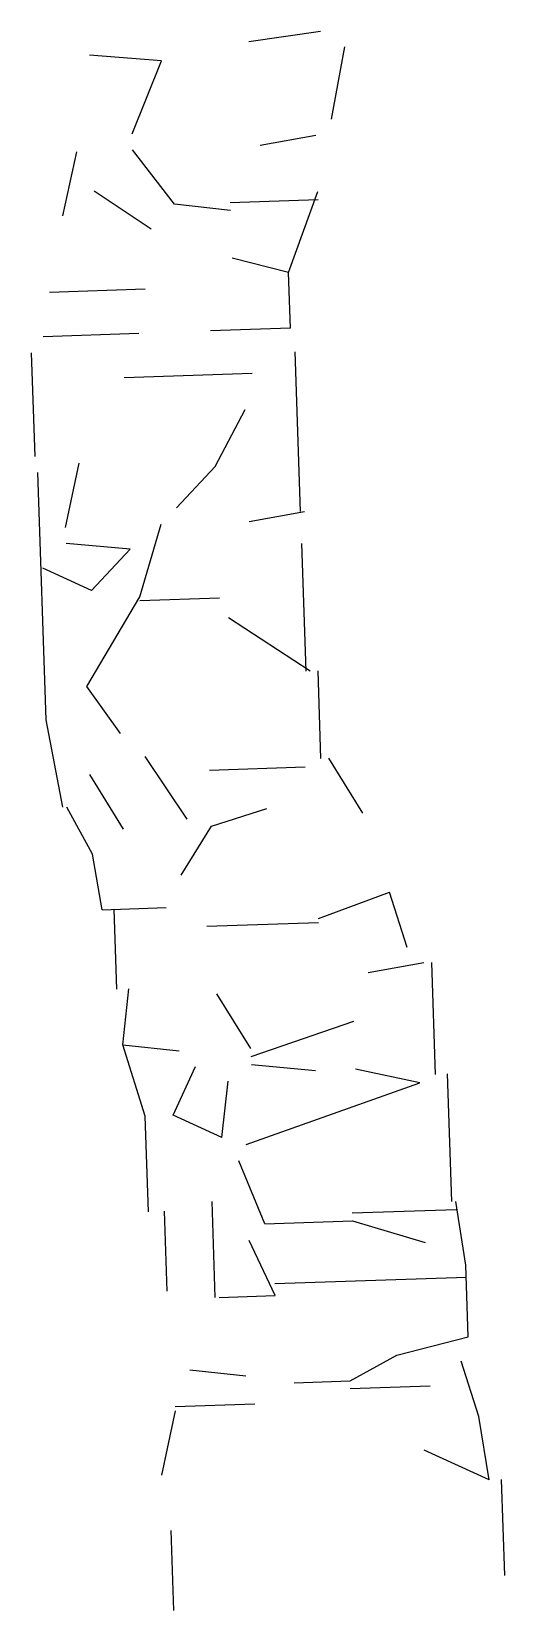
# Model space of a CAD drawing. Header units: metres. Extents: x 10 to 239, y 2 to 253.
# Drawn here: x 16.24 to 16.56, y 180.713 to 181.78 of the extents above; entities that cross this region are included whole.
import ezdxf

# ---------------------------------------------------------------- set-up
doc = ezdxf.new("R2010")
doc.units = ezdxf.units.M
doc.header["$MEASUREMENT"] = 0
doc.layers.add('bloques ARBOLES', color=7, linetype='Continuous', true_color=0xb8d897)

# ---------------------------------------------------------------- blocks, each defined once
blk = doc.blocks.new('arb-alz-77')
at = {"layer": 'bloques ARBOLES', "linetype": 'Continuous'}
for p, q in [((-0.0088, 2.1414), (-0.1204, 2.1252)), ((0.0083, 2.005), (0.0294, 2.1178)), ((0.0083, 2.005), (0.0294, 2.1178)), ((0.0083, 2.005), (0.0294, 2.1178)), ((0.0083, 2.005), (0.0294, 2.1178)), ((0.0083, 2.005), (0.0294, 2.1178)), ((0.0083, 2.005), (0.0294, 2.1178)), ((-0.2564, 2.0956), (-0.3687, 2.1044)), ((-0.2564, 2.0956), (-0.3687, 2.1044)), ((-0.2564, 2.0956), (-0.3687, 2.1044)), ((-0.2564, 2.0956), (-0.3687, 2.1044)), ((-0.2564, 2.0956), (-0.3687, 2.1044)), ((-0.3024, 1.982), (-0.2564, 2.0956)), ((-0.3024, 1.982), (-0.2564, 2.0956)), ((-0.3024, 1.982), (-0.2564, 2.0956)), ((-0.0158, 1.9792), (-0.1025, 1.9638)), ((-0.0158, 1.9792), (-0.1025, 1.9638)), ((-0.0158, 1.9792), (-0.1025, 1.9638)), ((-0.0158, 1.9792), (-0.1025, 1.9638)), ((-0.0158, 1.9792), (-0.1025, 1.9638)), ((-0.0158, 1.9792), (-0.1025, 1.9638)), ((-0.4101, 1.8539), (-0.3887, 1.9541)), ((-0.4101, 1.8539), (-0.3887, 1.9541)), ((-0.4101, 1.8539), (-0.3887, 1.9541)), ((-0.4101, 1.8539), (-0.3887, 1.9541)), ((-0.4101, 1.8539), (-0.3887, 1.9541)), ((-0.2364, 1.8721), (-0.3015, 1.9571)), ((-0.2364, 1.8721), (-0.3015, 1.9571)), ((-0.2364, 1.8721), (-0.3015, 1.9571)), ((-0.2725, 1.8336), (-0.3617, 1.8928)), ((-0.2725, 1.8336), (-0.3617, 1.8928)), ((-0.2725, 1.8336), (-0.3617, 1.8928)), ((-0.2725, 1.8336), (-0.3617, 1.8928)), ((-0.1489, 1.8626), (-0.2364, 1.8721)), ((-0.1489, 1.8626), (-0.2364, 1.8721)), ((-0.1489, 1.8626), (-0.2364, 1.8721)), ((-0.1489, 1.8626), (-0.2364, 1.8721)), ((-0.1492, 1.875), (-0.0125, 1.8796)), ((-0.1492, 1.875), (-0.0125, 1.8796)), ((-0.1492, 1.875), (-0.0125, 1.8796)), ((-0.1492, 1.875), (-0.0125, 1.8796)), ((-0.1492, 1.875), (-0.0125, 1.8796)), ((-0.1492, 1.875), (-0.0125, 1.8796)), ((-0.1492, 1.875), (-0.0125, 1.8796)), ((-0.1492, 1.875), (-0.0125, 1.8796)), ((-0.1492, 1.875), (-0.0125, 1.8796)), ((-0.1492, 1.875), (-0.0125, 1.8796)), ((-0.0585, 1.766), (-0.0129, 1.8921)), ((-0.0585, 1.766), (-0.0129, 1.8921)), ((-0.0585, 1.766), (-0.0129, 1.8921)), ((-0.0585, 1.766), (-0.0129, 1.8921)), ((-0.0585, 1.766), (-0.0129, 1.8921)), ((-0.0585, 1.766), (-0.0129, 1.8921)), ((-0.0585, 1.766), (-0.0129, 1.8921)), ((-0.0585, 1.766), (-0.0129, 1.8921)), ((-0.0585, 1.766), (-0.1463, 1.788)), ((-0.0555, 1.679), (-0.0585, 1.766)), ((-0.2818, 1.7398), (-0.4311, 1.7347)), ((-0.2818, 1.7398), (-0.4311, 1.7347)), ((-0.2818, 1.7398), (-0.4311, 1.7347)), ((-0.2818, 1.7398), (-0.4311, 1.7347)), ((-0.2818, 1.7398), (-0.4311, 1.7347)), ((-0.2818, 1.7398), (-0.4311, 1.7347)), ((-0.2818, 1.7398), (-0.4311, 1.7347)), ((-0.2818, 1.7398), (-0.4311, 1.7347)), ((-0.2818, 1.7398), (-0.4311, 1.7347)), ((-0.0555, 1.679), (-0.1799, 1.6748)), ((-0.0555, 1.679), (-0.1799, 1.6748)), ((-0.0555, 1.679), (-0.1799, 1.6748)), ((-0.0555, 1.679), (-0.1799, 1.6748)), ((-0.0555, 1.679), (-0.1799, 1.6748)), ((-0.0555, 1.679), (-0.1799, 1.6748)), ((-0.4412, 1.6659), (-0.2919, 1.671)), ((-0.4412, 1.6659), (-0.2919, 1.671)), ((-0.4412, 1.6659), (-0.2919, 1.671)), ((-0.4412, 1.6659), (-0.2919, 1.671)), ((-0.4535, 1.4787), (-0.459, 1.6404)), ((-0.4535, 1.4787), (-0.459, 1.6404)), ((-0.4535, 1.4787), (-0.459, 1.6404)), ((-0.4535, 1.4787), (-0.459, 1.6404)), ((-0.0396, 1.3931), (-0.048, 1.6419)), ((-0.0396, 1.3931), (-0.048, 1.6419)), ((-0.0396, 1.3931), (-0.048, 1.6419)), ((-0.0396, 1.3931), (-0.048, 1.6419)), ((-0.0396, 1.3931), (-0.048, 1.6419)), ((-0.0396, 1.3931), (-0.048, 1.6419)), ((-0.0396, 1.3931), (-0.048, 1.6419)), ((-0.0396, 1.3931), (-0.048, 1.6419)), ((-0.0396, 1.3931), (-0.048, 1.6419)), ((-0.0396, 1.3931), (-0.048, 1.6419)), ((-0.1154, 1.6085), (-0.3145, 1.6017)), ((-0.1154, 1.6085), (-0.3145, 1.6017)), ((-0.1154, 1.6085), (-0.3145, 1.6017)), ((-0.1154, 1.6085), (-0.3145, 1.6017)), ((-0.1154, 1.6085), (-0.3145, 1.6017)), ((-0.1154, 1.6085), (-0.3145, 1.6017)), ((-0.1154, 1.6085), (-0.3145, 1.6017)), ((-0.1154, 1.6085), (-0.3145, 1.6017)), ((-0.1154, 1.6085), (-0.3145, 1.6017)), ((-0.1154, 1.6085), (-0.3145, 1.6017)), ((-0.1154, 1.6085), (-0.3145, 1.6017)), ((-0.1727, 1.4633), (-0.1259, 1.5521)), ((-0.1727, 1.4633), (-0.1259, 1.5521)), ((-0.1727, 1.4633), (-0.1259, 1.5521)), ((-0.1727, 1.4633), (-0.1259, 1.5521)), ((-0.1727, 1.4633), (-0.1259, 1.5521)), ((-0.1727, 1.4633), (-0.1259, 1.5521)), ((-0.1727, 1.4633), (-0.1259, 1.5521)), ((-0.1727, 1.4633), (-0.1259, 1.5521)), ((-0.4365, 1.0682), (-0.4495, 1.4539)), ((-0.4365, 1.0682), (-0.4495, 1.4539)), ((-0.4365, 1.0682), (-0.4495, 1.4539)), ((-0.4365, 1.0682), (-0.4495, 1.4539)), ((-0.4365, 1.0682), (-0.4495, 1.4539)), ((-0.4365, 1.0682), (-0.4495, 1.4539)), ((-0.4061, 1.3681), (-0.3847, 1.4685)), ((-0.4061, 1.3681), (-0.3847, 1.4685)), ((-0.4061, 1.3681), (-0.3847, 1.4685)), ((-0.4061, 1.3681), (-0.3847, 1.4685)), ((-0.4061, 1.3681), (-0.3847, 1.4685)), ((-0.4061, 1.3681), (-0.3847, 1.4685)), ((-0.4061, 1.3681), (-0.3847, 1.4685)), ((-0.4061, 1.3681), (-0.3847, 1.4685)), ((-0.4061, 1.3681), (-0.3847, 1.4685)), ((-0.4061, 1.3681), (-0.3847, 1.4685)), ((-0.4061, 1.3681), (-0.3847, 1.4685)), ((-0.4061, 1.3681), (-0.3847, 1.4685)), ((-0.4061, 1.3681), (-0.3847, 1.4685)), ((-0.4061, 1.3681), (-0.3847, 1.4685)), ((-0.4061, 1.3681), (-0.3847, 1.4685)), ((-0.2329, 1.399), (-0.1727, 1.4633)), ((-0.2329, 1.399), (-0.1727, 1.4633)), ((-0.2329, 1.399), (-0.1727, 1.4633)), ((-0.2329, 1.399), (-0.1727, 1.4633)), ((-0.2329, 1.399), (-0.1727, 1.4633)), ((-0.12, 1.3778), (-0.0334, 1.3933)), ((-0.12, 1.3778), (-0.0334, 1.3933)), ((-0.12, 1.3778), (-0.0334, 1.3933)), ((-0.12, 1.3778), (-0.0334, 1.3933)), ((-0.12, 1.3778), (-0.0334, 1.3933)), ((-0.2904, 1.2599), (-0.2569, 1.3732)), ((-0.2904, 1.2599), (-0.2569, 1.3732)), ((-0.2904, 1.2599), (-0.2569, 1.3732)), ((-0.2904, 1.2599), (-0.2569, 1.3732)), ((-0.2904, 1.2599), (-0.2569, 1.3732)), ((-0.2904, 1.2599), (-0.2569, 1.3732)), ((-0.2904, 1.2599), (-0.2569, 1.3732)), ((-0.2904, 1.2599), (-0.2569, 1.3732)), ((-0.2904, 1.2599), (-0.2569, 1.3732)), ((-0.2904, 1.2599), (-0.2569, 1.3732)), ((-0.2904, 1.2599), (-0.2569, 1.3732)), ((-0.2904, 1.2599), (-0.2569, 1.3732)), ((-0.3055, 1.3342), (-0.4053, 1.3433)), ((-0.3055, 1.3342), (-0.4053, 1.3433)), ((-0.3055, 1.3342), (-0.3655, 1.2699)), ((-0.3055, 1.3342), (-0.3655, 1.2699)), ((-0.3055, 1.3342), (-0.3655, 1.2699)), ((-0.3055, 1.3342), (-0.3655, 1.2699)), ((-0.3055, 1.3342), (-0.3655, 1.2699)), ((-0.3055, 1.3342), (-0.3655, 1.2699)), ((-0.0311, 1.1441), (-0.0379, 1.3433)), ((-0.0311, 1.1441), (-0.0379, 1.3433)), ((-0.0311, 1.1441), (-0.0379, 1.3433)), ((-0.0311, 1.1441), (-0.0379, 1.3433)), ((-0.0311, 1.1441), (-0.0379, 1.3433)), ((-0.0311, 1.1441), (-0.0379, 1.3433)), ((-0.0311, 1.1441), (-0.0379, 1.3433)), ((-0.3655, 1.2699), (-0.4414, 1.3047)), ((-0.3655, 1.2699), (-0.4414, 1.3047)), ((-0.3655, 1.2699), (-0.4414, 1.3047)), ((-0.3655, 1.2699), (-0.4414, 1.3047)), ((-0.3655, 1.2699), (-0.4414, 1.3047)), ((-0.3655, 1.2699), (-0.4414, 1.3047)), ((-0.3729, 1.1202), (-0.2904, 1.2599)), ((-0.3729, 1.1202), (-0.2904, 1.2599)), ((-0.3729, 1.1202), (-0.2904, 1.2599)), ((-0.3729, 1.1202), (-0.2904, 1.2599)), ((-0.3729, 1.1202), (-0.2904, 1.2599)), ((-0.3729, 1.1202), (-0.2904, 1.2599)), ((-0.3729, 1.1202), (-0.2904, 1.2599)), ((-0.1659, 1.258), (-0.2902, 1.2538)), ((-0.1659, 1.258), (-0.2902, 1.2538)), ((-0.1659, 1.258), (-0.2902, 1.2538)), ((-0.1659, 1.258), (-0.2902, 1.2538)), ((-0.1659, 1.258), (-0.2902, 1.2538)), ((-0.1659, 1.258), (-0.2902, 1.2538)), ((-0.1659, 1.258), (-0.2902, 1.2538)), ((-0.025, 1.1444), (-0.1523, 1.2273)), ((-0.025, 1.1444), (-0.1523, 1.2273)), ((-0.025, 1.1444), (-0.1523, 1.2273)), ((-0.0079, 1.0079), (-0.0125, 1.1448)), ((-0.0079, 1.0079), (-0.0125, 1.1448)), ((-0.0079, 1.0079), (-0.0125, 1.1448)), ((-0.0079, 1.0079), (-0.0125, 1.1448)), ((-0.0079, 1.0079), (-0.0125, 1.1448)), ((-0.0079, 1.0079), (-0.0125, 1.1448)), ((-0.3206, 1.0472), (-0.3729, 1.1202)), ((-0.3206, 1.0472), (-0.3729, 1.1202)), ((-0.3206, 1.0472), (-0.3729, 1.1202)), ((-0.3206, 1.0472), (-0.3729, 1.1202)), ((-0.4101, 0.932), (-0.4365, 1.0682)), ((-0.4101, 0.932), (-0.4365, 1.0682)), ((-0.2165, 0.9137), (-0.282, 1.0111)), ((-0.2165, 0.9137), (-0.282, 1.0111)), ((-0.2165, 0.9137), (-0.282, 1.0111)), ((-0.2165, 0.9137), (-0.282, 1.0111)), ((-0.2165, 0.9137), (-0.282, 1.0111)), ((-0.2165, 0.9137), (-0.282, 1.0111)), ((-0.0324, 0.9946), (-0.1817, 0.9896)), ((-0.0324, 0.9946), (-0.1817, 0.9896)), ((-0.0324, 0.9946), (-0.1817, 0.9896)), ((-0.0324, 0.9946), (-0.1817, 0.9896)), ((0.0573, 0.9229), (0.0045, 1.0084)), ((0.0573, 0.9229), (0.0045, 1.0084)), ((0.0573, 0.9229), (0.0045, 1.0084)), ((-0.3156, 0.898), (-0.3683, 0.9833)), ((-0.3156, 0.898), (-0.3683, 0.9833)), ((-0.3156, 0.898), (-0.3683, 0.9833)), ((-0.3156, 0.898), (-0.3683, 0.9833)), ((-0.3156, 0.898), (-0.3683, 0.9833)), ((-0.3641, 0.8589), (-0.4039, 0.9323)), ((-0.3641, 0.8589), (-0.4039, 0.9323)), ((-0.3641, 0.8589), (-0.4039, 0.9323)), ((-0.3641, 0.8589), (-0.4039, 0.9323)), ((-0.3641, 0.8589), (-0.4039, 0.9323)), ((-0.3641, 0.8589), (-0.4039, 0.9323)), ((-0.3641, 0.8589), (-0.4039, 0.9323)), ((-0.3641, 0.8589), (-0.4039, 0.9323)), ((-0.3641, 0.8589), (-0.4039, 0.9323)), ((-0.3641, 0.8589), (-0.4039, 0.9323)), ((-0.1787, 0.9025), (-0.0925, 0.9303)), ((-0.1787, 0.9025), (-0.0925, 0.9303)), ((-0.1787, 0.9025), (-0.0925, 0.9303)), ((-0.1787, 0.9025), (-0.0925, 0.9303)), ((-0.1787, 0.9025), (-0.0925, 0.9303)), ((-0.1787, 0.9025), (-0.0925, 0.9303)), ((-0.1787, 0.9025), (-0.0925, 0.9303)), ((-0.1787, 0.9025), (-0.0925, 0.9303)), ((-0.1787, 0.9025), (-0.0925, 0.9303)), ((-0.1787, 0.9025), (-0.0925, 0.9303)), ((-0.2259, 0.8262), (-0.1787, 0.9025)), ((-0.2259, 0.8262), (-0.1787, 0.9025)), ((-0.2259, 0.8262), (-0.1787, 0.9025)), ((-0.2259, 0.8262), (-0.1787, 0.9025)), ((-0.3488, 0.7721), (-0.3641, 0.8589)), ((-0.3488, 0.7721), (-0.3641, 0.8589)), ((-0.3488, 0.7721), (-0.3641, 0.8589)), ((-0.3488, 0.7721), (-0.3641, 0.8589)), ((-0.3488, 0.7721), (-0.3641, 0.8589)), ((-0.3488, 0.7721), (-0.3641, 0.8589)), ((-0.012, 0.7587), (0.0987, 0.7998)), ((-0.012, 0.7587), (0.0987, 0.7998)), ((-0.012, 0.7587), (0.0987, 0.7998)), ((-0.012, 0.7587), (0.0987, 0.7998)), ((-0.012, 0.7587), (0.0987, 0.7998)), ((0.1266, 0.7136), (0.0987, 0.7998)), ((0.1266, 0.7136), (0.0987, 0.7998)), ((0.1266, 0.7136), (0.0987, 0.7998)), ((0.1266, 0.7136), (0.0987, 0.7998)), ((0.1266, 0.7136), (0.0987, 0.7998)), ((0.1266, 0.7136), (0.0987, 0.7998)), ((0.1266, 0.7136), (0.0987, 0.7998)), ((0.1266, 0.7136), (0.0987, 0.7998)), ((0.1266, 0.7136), (0.0987, 0.7998)), ((0.1266, 0.7136), (0.0987, 0.7998)), ((0.1266, 0.7136), (0.0987, 0.7998)), ((-0.3488, 0.7721), (-0.2492, 0.7756)), ((-0.3488, 0.7721), (-0.2492, 0.7756)), ((-0.3488, 0.7721), (-0.2492, 0.7756)), ((-0.3488, 0.7721), (-0.2492, 0.7756)), ((-0.3488, 0.7721), (-0.2492, 0.7756)), ((-0.3259, 0.6484), (-0.3301, 0.7728)), ((-0.3259, 0.6484), (-0.3301, 0.7728)), ((-0.3259, 0.6484), (-0.3301, 0.7728)), ((-0.3259, 0.6484), (-0.3301, 0.7728)), ((-0.3259, 0.6484), (-0.3301, 0.7728)), ((-0.3259, 0.6484), (-0.3301, 0.7728)), ((-0.1859, 0.7465), (-0.0118, 0.7524)), ((-0.1859, 0.7465), (-0.0118, 0.7524)), ((0.1522, 0.6895), (0.0656, 0.6741)), ((0.1522, 0.6895), (0.0656, 0.6741)), ((0.1522, 0.6895), (0.0656, 0.6741)), ((0.1707, 0.5157), (0.1648, 0.69)), ((0.1707, 0.5157), (0.1648, 0.69)), ((0.1707, 0.5157), (0.1648, 0.69)), ((0.1707, 0.5157), (0.1648, 0.69)), ((0.1707, 0.5157), (0.1648, 0.69)), ((0.1707, 0.5157), (0.1648, 0.69)), ((0.1707, 0.5157), (0.1648, 0.69)), ((0.1707, 0.5157), (0.1648, 0.69)), ((0.1707, 0.5157), (0.1648, 0.69)), ((0.1707, 0.5157), (0.1648, 0.69)), ((0.1707, 0.5157), (0.1648, 0.69)), ((0.1707, 0.5157), (0.1648, 0.69)), ((0.1707, 0.5157), (0.1648, 0.69)), ((0.1707, 0.5157), (0.1648, 0.69)), ((0.1707, 0.5157), (0.1648, 0.69)), ((0.1707, 0.5157), (0.1648, 0.69)), ((0.1707, 0.5157), (0.1648, 0.69)), ((0.1707, 0.5157), (0.1648, 0.69)), ((0.1707, 0.5157), (0.1648, 0.69)), ((0.1707, 0.5157), (0.1648, 0.69)), ((0.1707, 0.5157), (0.1648, 0.69)), ((0.1707, 0.5157), (0.1648, 0.69)), ((0.1707, 0.5157), (0.1648, 0.69)), ((0.1707, 0.5157), (0.1648, 0.69)), ((0.1707, 0.5157), (0.1648, 0.69)), ((0.1707, 0.5157), (0.1648, 0.69)), ((0.1707, 0.5157), (0.1648, 0.69)), ((0.1707, 0.5157), (0.1648, 0.69)), ((0.1707, 0.5157), (0.1648, 0.69)), ((-0.3166, 0.5616), (-0.3072, 0.649)), ((-0.3166, 0.5616), (-0.3072, 0.649)), ((-0.3166, 0.5616), (-0.3072, 0.649)), ((-0.1172, 0.5558), (-0.17, 0.6413)), ((-0.1172, 0.5558), (-0.17, 0.6413)), ((-0.1169, 0.5434), (0.0433, 0.5987)), ((-0.1169, 0.5434), (0.0433, 0.5987)), ((-0.1169, 0.5434), (0.0433, 0.5987)), ((-0.1169, 0.5434), (0.0433, 0.5987)), ((-0.1169, 0.5434), (0.0433, 0.5987)), ((-0.1169, 0.5434), (0.0433, 0.5987)), ((-0.1169, 0.5434), (0.0433, 0.5987)), ((-0.3166, 0.5616), (-0.2292, 0.5521)), ((-0.2818, 0.4507), (-0.3166, 0.5616)), ((-0.3166, 0.5616), (-0.2292, 0.5521)), ((-0.3166, 0.5616), (-0.2292, 0.5521)), ((-0.3166, 0.5616), (-0.2292, 0.5521)), ((-0.3166, 0.5616), (-0.2292, 0.5521)), ((-0.2818, 0.4507), (-0.3166, 0.5616)), ((-0.3166, 0.5616), (-0.2292, 0.5521)), ((-0.2818, 0.4507), (-0.3166, 0.5616)), ((-0.2818, 0.4507), (-0.3166, 0.5616)), ((-0.2818, 0.4507), (-0.3166, 0.5616)), ((-0.2818, 0.4507), (-0.3166, 0.5616)), ((-0.3166, 0.5616), (-0.2292, 0.5521)), ((-0.3166, 0.5616), (-0.2292, 0.5521)), ((-0.3166, 0.5616), (-0.2292, 0.5521)), ((-0.3166, 0.5616), (-0.2292, 0.5521)), ((-0.3166, 0.5616), (-0.2292, 0.5521)), ((-0.3166, 0.5616), (-0.2292, 0.5521)), ((-0.3166, 0.5616), (-0.2292, 0.5521)), ((-0.3166, 0.5616), (-0.2292, 0.5521)), ((-0.3166, 0.5616), (-0.2292, 0.5521)), ((-0.2818, 0.4507), (-0.3166, 0.5616)), ((-0.2382, 0.4521), (-0.2035, 0.528)), ((-0.2382, 0.4521), (-0.2035, 0.528)), ((-0.2382, 0.4521), (-0.2035, 0.528)), ((-0.2382, 0.4521), (-0.2035, 0.528)), ((-0.2382, 0.4521), (-0.2035, 0.528)), ((-0.2382, 0.4521), (-0.2035, 0.528)), ((-0.2382, 0.4521), (-0.2035, 0.528)), ((-0.2382, 0.4521), (-0.2035, 0.528)), ((-0.2382, 0.4521), (-0.2035, 0.528)), ((-0.2382, 0.4521), (-0.2035, 0.528)), ((-0.2382, 0.4521), (-0.2035, 0.528)), ((-0.1164, 0.531), (-0.0164, 0.5219)), ((-0.1164, 0.531), (-0.0164, 0.5219)), ((-0.1164, 0.531), (-0.0164, 0.5219)), ((-0.1164, 0.531), (-0.0164, 0.5219)), ((-0.1164, 0.531), (-0.0164, 0.5219)), ((0.1462, 0.5025), (0.0458, 0.524)), ((0.1462, 0.5025), (0.0458, 0.524)), ((0.1462, 0.5025), (0.0458, 0.524)), ((0.1462, 0.5025), (0.0458, 0.524)), ((-0.1624, 0.4173), (-0.1528, 0.5048)), ((-0.1624, 0.4173), (-0.1528, 0.5048)), ((-0.1624, 0.4173), (-0.1528, 0.5048)), ((-0.1624, 0.4173), (-0.1528, 0.5048)), ((-0.1624, 0.4173), (-0.1528, 0.5048)), ((-0.1246, 0.4062), (0.1462, 0.5025)), ((-0.1246, 0.4062), (0.1462, 0.5025)), ((-0.1246, 0.4062), (0.1462, 0.5025)), ((0.196, 0.3173), (0.1893, 0.5163)), ((0.196, 0.3173), (0.1893, 0.5163)), ((0.196, 0.3173), (0.1893, 0.5163)), ((0.196, 0.3173), (0.1893, 0.5163)), ((0.196, 0.3173), (0.1893, 0.5163)), ((0.196, 0.3173), (0.1893, 0.5163)), ((0.196, 0.3173), (0.1893, 0.5163)), ((0.196, 0.3173), (0.1893, 0.5163)), ((-0.2768, 0.3013), (-0.2818, 0.4507)), ((-0.2768, 0.3013), (-0.2818, 0.4507)), ((-0.2768, 0.3013), (-0.2818, 0.4507)), ((-0.2768, 0.3013), (-0.2818, 0.4507)), ((-0.2768, 0.3013), (-0.2818, 0.4507)), ((-0.2768, 0.3013), (-0.2818, 0.4507)), ((-0.2768, 0.3013), (-0.2818, 0.4507)), ((-0.2768, 0.3013), (-0.2818, 0.4507)), ((-0.2768, 0.3013), (-0.2818, 0.4507)), ((-0.2768, 0.3013), (-0.2818, 0.4507)), ((-0.2768, 0.3013), (-0.2818, 0.4507)), ((-0.2768, 0.3013), (-0.2818, 0.4507)), ((-0.1624, 0.4173), (-0.2382, 0.4521)), ((-0.1624, 0.4173), (-0.2382, 0.4521)), ((-0.1624, 0.4173), (-0.2382, 0.4521)), ((-0.1624, 0.4173), (-0.2382, 0.4521)), ((-0.1624, 0.4173), (-0.2382, 0.4521)), ((-0.1624, 0.4173), (-0.2382, 0.4521)), ((-0.1624, 0.4173), (-0.2382, 0.4521)), ((-0.1624, 0.4173), (-0.2382, 0.4521)), ((-0.1624, 0.4173), (-0.2382, 0.4521)), ((-0.1624, 0.4173), (-0.2382, 0.4521)), ((-0.1624, 0.4173), (-0.2382, 0.4521)), ((-0.1624, 0.4173), (-0.2382, 0.4521)), ((-0.0954, 0.2825), (-0.1362, 0.3808)), ((-0.0954, 0.2825), (-0.1362, 0.3808)), ((-0.0954, 0.2825), (-0.1362, 0.3808)), ((-0.2477, 0.1778), (-0.2519, 0.3022)), ((-0.2477, 0.1778), (-0.2519, 0.3022)), ((-0.2477, 0.1778), (-0.2519, 0.3022)), ((-0.2477, 0.1778), (-0.2519, 0.3022)), ((-0.2477, 0.1778), (-0.2519, 0.3022)), ((-0.2477, 0.1778), (-0.2519, 0.3022)), ((-0.2477, 0.1778), (-0.2519, 0.3022)), ((-0.2477, 0.1778), (-0.2519, 0.3022)), ((-0.1726, 0.1677), (-0.1776, 0.3172)), ((-0.1726, 0.1677), (-0.1776, 0.3172)), ((-0.1726, 0.1677), (-0.1776, 0.3172)), ((-0.1726, 0.1677), (-0.1776, 0.3172)), ((-0.1726, 0.1677), (-0.1776, 0.3172)), ((-0.1726, 0.1677), (-0.1776, 0.3172)), ((0.0409, 0.2996), (0.2026, 0.3051)), ((0.0409, 0.2996), (0.2026, 0.3051)), ((0.0409, 0.2996), (0.2026, 0.3051)), ((0.0409, 0.2996), (0.2026, 0.3051)), ((0.0409, 0.2996), (0.2026, 0.3051)), ((0.0409, 0.2996), (0.2026, 0.3051)), ((0.0409, 0.2996), (0.2026, 0.3051)), ((0.0409, 0.2996), (0.2026, 0.3051)), ((0.0409, 0.2996), (0.2026, 0.3051)), ((0.0409, 0.2996), (0.2026, 0.3051)), ((0.0409, 0.2996), (0.2026, 0.3051)), ((0.0409, 0.2996), (0.2026, 0.3051)), ((0.0409, 0.2996), (0.2026, 0.3051)), ((0.218, 0.2183), (0.2023, 0.3175)), ((0.218, 0.2183), (0.2023, 0.3175)), ((0.218, 0.2183), (0.2023, 0.3175)), ((0.218, 0.2183), (0.2023, 0.3175)), ((0.218, 0.2183), (0.2023, 0.3175)), ((0.218, 0.2183), (0.2023, 0.3175)), ((0.218, 0.2183), (0.2023, 0.3175)), ((-0.0954, 0.2825), (0.0413, 0.2871)), ((-0.0954, 0.2825), (0.0413, 0.2871)), ((-0.0954, 0.2825), (0.0413, 0.2871)), ((-0.0954, 0.2825), (0.0413, 0.2871)), ((-0.0954, 0.2825), (0.0413, 0.2871)), ((-0.0954, 0.2825), (0.0413, 0.2871)), ((-0.0954, 0.2825), (0.0413, 0.2871)), ((-0.0954, 0.2825), (0.0413, 0.2871)), ((-0.0954, 0.2825), (0.0413, 0.2871)), ((-0.0954, 0.2825), (0.0413, 0.2871)), ((-0.0954, 0.2825), (0.0413, 0.2871)), ((0.0413, 0.2871), (0.1545, 0.2537)), ((0.0413, 0.2871), (0.1545, 0.2537)), ((0.0413, 0.2871), (0.1545, 0.2537)), ((0.0413, 0.2871), (0.1545, 0.2537)), ((0.0413, 0.2871), (0.1545, 0.2537)), ((0.0413, 0.2871), (0.1545, 0.2537)), ((-0.0792, 0.1709), (-0.1196, 0.2569)), ((-0.0792, 0.1709), (-0.1196, 0.2569)), ((-0.0792, 0.1709), (-0.1196, 0.2569)), ((-0.0792, 0.1709), (-0.1196, 0.2569)), ((-0.0792, 0.1709), (-0.1196, 0.2569)), ((-0.0792, 0.1709), (-0.1196, 0.2569)), ((-0.0792, 0.1709), (-0.1196, 0.2569)), ((-0.0792, 0.1709), (-0.1196, 0.2569)), ((-0.0799, 0.1896), (0.2187, 0.1997)), ((-0.0799, 0.1896), (0.2187, 0.1997)), ((-0.0799, 0.1896), (0.2187, 0.1997)), ((-0.0799, 0.1896), (0.2187, 0.1997)), ((-0.0799, 0.1896), (0.2187, 0.1997)), ((-0.0799, 0.1896), (0.2187, 0.1997)), ((-0.0799, 0.1896), (0.2187, 0.1997)), ((-0.0799, 0.1896), (0.2187, 0.1997)), ((-0.0799, 0.1896), (0.2187, 0.1997)), ((-0.0799, 0.1896), (0.2187, 0.1997)), ((-0.0799, 0.1896), (0.2187, 0.1997)), ((-0.0799, 0.1896), (0.2187, 0.1997)), ((-0.0799, 0.1896), (0.2187, 0.1997)), ((-0.0799, 0.1896), (0.2187, 0.1997)), ((-0.0799, 0.1896), (0.2187, 0.1997)), ((-0.0799, 0.1896), (0.2187, 0.1997)), ((-0.0799, 0.1896), (0.2187, 0.1997)), ((-0.0799, 0.1896), (0.2187, 0.1997)), ((-0.0799, 0.1896), (0.2187, 0.1997)), ((-0.0799, 0.1896), (0.2187, 0.1997)), ((0.2218, 0.1064), (0.218, 0.2183)), ((0.2218, 0.1064), (0.218, 0.2183)), ((0.2218, 0.1064), (0.218, 0.2183)), ((0.2218, 0.1064), (0.218, 0.2183)), ((0.2218, 0.1064), (0.218, 0.2183)), ((0.2218, 0.1064), (0.218, 0.2183)), ((-0.1664, 0.168), (-0.0792, 0.1709)), ((-0.1664, 0.168), (-0.0792, 0.1709)), ((-0.1664, 0.168), (-0.0792, 0.1709)), ((-0.1664, 0.168), (-0.0792, 0.1709)), ((-0.1664, 0.168), (-0.0792, 0.1709)), ((-0.1664, 0.168), (-0.0792, 0.1709)), ((-0.1664, 0.168), (-0.0792, 0.1709)), ((0.1106, 0.0778), (0.2218, 0.1064)), ((0.1106, 0.0778), (0.2218, 0.1064)), ((0.1106, 0.0778), (0.2218, 0.1064)), ((0.1106, 0.0778), (0.2218, 0.1064)), ((0.1106, 0.0778), (0.2218, 0.1064)), ((0.1106, 0.0778), (0.2218, 0.1064)), ((0.0374, 0.0379), (0.1106, 0.0778)), ((0.0374, 0.0379), (0.1106, 0.0778)), ((-0.1248, 0.0449), (-0.2124, 0.0543)), ((-0.1248, 0.0449), (-0.2124, 0.0543)), ((-0.1248, 0.0449), (-0.2124, 0.0543)), ((-0.1248, 0.0449), (-0.2124, 0.0543)), ((-0.1248, 0.0449), (-0.2124, 0.0543)), ((-0.1248, 0.0449), (-0.2124, 0.0543)), ((-0.1248, 0.0449), (-0.2124, 0.0543)), ((-0.1248, 0.0449), (-0.2124, 0.0543)), ((-0.1248, 0.0449), (-0.2124, 0.0543)), ((-0.1248, 0.0449), (-0.2124, 0.0543)), ((-0.1248, 0.0449), (-0.2124, 0.0543)), ((-0.1248, 0.0449), (-0.2124, 0.0543)), ((-0.1248, 0.0449), (-0.2124, 0.0543)), ((-0.1248, 0.0449), (-0.2124, 0.0543)), ((0.2384, -0.0176), (0.2107, 0.0686)), ((0.2384, -0.0176), (0.2107, 0.0686)), ((0.2384, -0.0176), (0.2107, 0.0686)), ((0.2384, -0.0176), (0.2107, 0.0686)), ((0.2384, -0.0176), (0.2107, 0.0686)), ((-0.0498, 0.035), (0.0374, 0.0379)), ((-0.0498, 0.035), (0.0374, 0.0379)), ((-0.0498, 0.035), (0.0374, 0.0379)), ((0.1622, 0.0297), (0.0377, 0.0255)), ((0.1622, 0.0297), (0.0377, 0.0255)), ((0.1622, 0.0297), (0.0377, 0.0255)), ((0.1622, 0.0297), (0.0377, 0.0255)), ((0.1622, 0.0297), (0.0377, 0.0255)), ((0.1622, 0.0297), (0.0377, 0.0255)), ((0.1622, 0.0297), (0.0377, 0.0255)), ((0.1622, 0.0297), (0.0377, 0.0255)), ((0.1622, 0.0297), (0.0377, 0.0255)), ((0.1622, 0.0297), (0.0377, 0.0255)), ((0.1622, 0.0297), (0.0377, 0.0255)), ((0.1622, 0.0297), (0.0377, 0.0255)), ((0.1622, 0.0297), (0.0377, 0.0255)), ((0.1622, 0.0297), (0.0377, 0.0255)), ((0.1622, 0.0297), (0.0377, 0.0255)), ((-0.2354, -0.0024), (-0.1109, 0.0018)), ((-0.2354, -0.0024), (-0.1109, 0.0018)), ((-0.2354, -0.0024), (-0.1109, 0.0018)), ((-0.2354, -0.0024), (-0.1109, 0.0018)), ((-0.2354, -0.0024), (-0.1109, 0.0018)), ((-0.2354, -0.0024), (-0.1109, 0.0018)), ((-0.2354, -0.0024), (-0.1109, 0.0018)), ((-0.2354, -0.0024), (-0.1109, 0.0018)), ((-0.2352, -0.0087), (-0.2567, -0.1091)), ((-0.2352, -0.0087), (-0.2567, -0.1091)), ((-0.2352, -0.0087), (-0.2567, -0.1091)), ((-0.2352, -0.0087), (-0.2567, -0.1091)), ((-0.2352, -0.0087), (-0.2567, -0.1091)), ((0.2544, -0.1167), (0.2384, -0.0176)), ((0.2544, -0.1167), (0.2384, -0.0176)), ((0.2544, -0.1167), (0.2384, -0.0176)), ((0.2544, -0.1167), (0.2384, -0.0176)), ((0.2544, -0.1167), (0.2384, -0.0176)), ((0.2544, -0.1167), (0.2384, -0.0176)), ((0.2544, -0.1167), (0.2384, -0.0176)), ((0.2544, -0.1167), (0.2384, -0.0176)), ((0.2544, -0.1167), (0.153, -0.0702)), ((0.2544, -0.1167), (0.153, -0.0702)), ((0.2544, -0.1167), (0.153, -0.0702)), ((0.2544, -0.1167), (0.153, -0.0702)), ((0.2544, -0.1167), (0.153, -0.0702)), ((0.2544, -0.1167), (0.153, -0.0702)), ((0.2544, -0.1167), (0.153, -0.0702)), ((0.2544, -0.1167), (0.153, -0.0702)), ((0.2544, -0.1167), (0.153, -0.0702)), ((0.2544, -0.1167), (0.153, -0.0702)), ((0.2544, -0.1167), (0.153, -0.0702)), ((0.2544, -0.1167), (0.153, -0.0702)), ((0.2544, -0.1167), (0.153, -0.0702)), ((0.2544, -0.1167), (0.153, -0.0702)), ((0.2544, -0.1167), (0.153, -0.0702)), ((0.2544, -0.1167), (0.153, -0.0702)), ((0.2544, -0.1167), (0.153, -0.0702)), ((0.2544, -0.1167), (0.153, -0.0702)), ((0.2544, -0.1167), (0.153, -0.0702)), ((0.2544, -0.1167), (0.153, -0.0702)), ((0.273, -0.1161), (0.2781, -0.2654)), ((0.273, -0.1161), (0.2781, -0.2654)), ((0.273, -0.1161), (0.2781, -0.2654)), ((0.273, -0.1161), (0.2781, -0.2654)), ((0.273, -0.1161), (0.2781, -0.2654)), ((0.273, -0.1161), (0.2781, -0.2654)), ((0.273, -0.1161), (0.2781, -0.2654)), ((0.273, -0.1161), (0.2781, -0.2654)), ((0.273, -0.1161), (0.2781, -0.2654)), ((0.273, -0.1161), (0.2781, -0.2654)), ((0.273, -0.1161), (0.2781, -0.2654)), ((0.273, -0.1161), (0.2781, -0.2654)), ((0.273, -0.1161), (0.2781, -0.2654)), ((0.273, -0.1161), (0.2781, -0.2654)), ((0.273, -0.1161), (0.2781, -0.2654)), ((0.273, -0.1161), (0.2781, -0.2654)), ((0.273, -0.1161), (0.2781, -0.2654)), ((-0.2371, -0.3201), (-0.2412, -0.1957)), ((-0.2371, -0.3201), (-0.2412, -0.1957))]:
    blk.add_line(p, q, dxfattribs=at)

msp = doc.modelspace()

# ---------------------------------------------------------------- block references
at = {"layer": 'bloques ARBOLES', "color": 2, "xscale": 0.433568186266492, "yscale": 0.433568186266492, "zscale": 0.433568186266492}
msp.add_blockref('arb-alz-77', (16.43939, 180.85149), dxfattribs=at)

doc.saveas('drawing.dxf')
